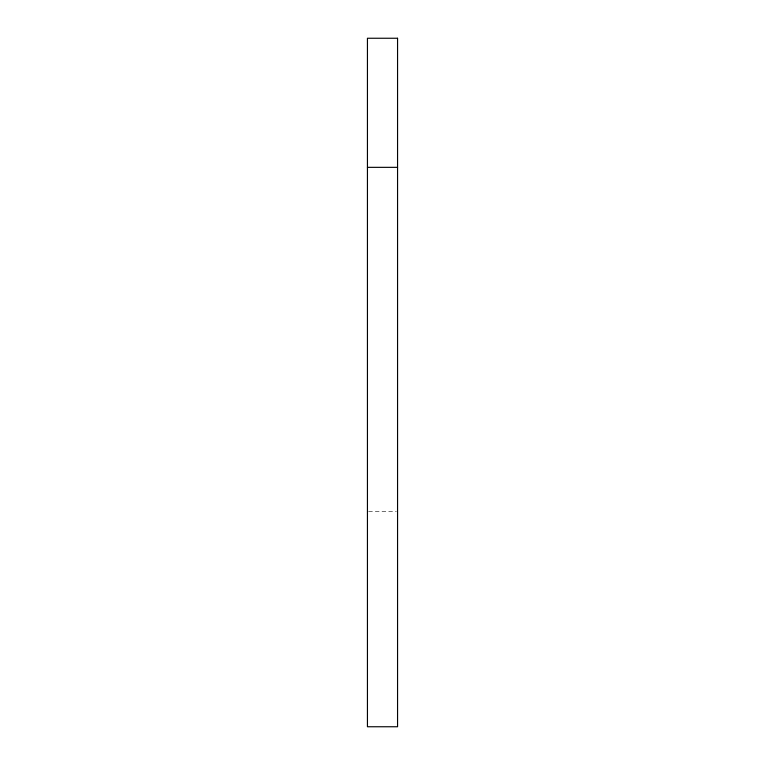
<?xml version="1.0" encoding="UTF-8"?>
<svg xmlns="http://www.w3.org/2000/svg" width="765" height="765" viewBox="0 0 765 765"><rect width="100%" height="100%" fill="white"/><g stroke="black" fill="none" stroke-linecap="round" stroke-linejoin="round"><path stroke-width="0.57" stroke-dasharray="3.83 2.87" d="M368.596 511.594L396.404 511.594"/><path stroke-width="1.15" d="M367.439 167.344L397.561 167.344M397.561 38.25L367.439 38.25L367.439 726.75L397.561 726.75L397.561 38.25"/></g></svg>
